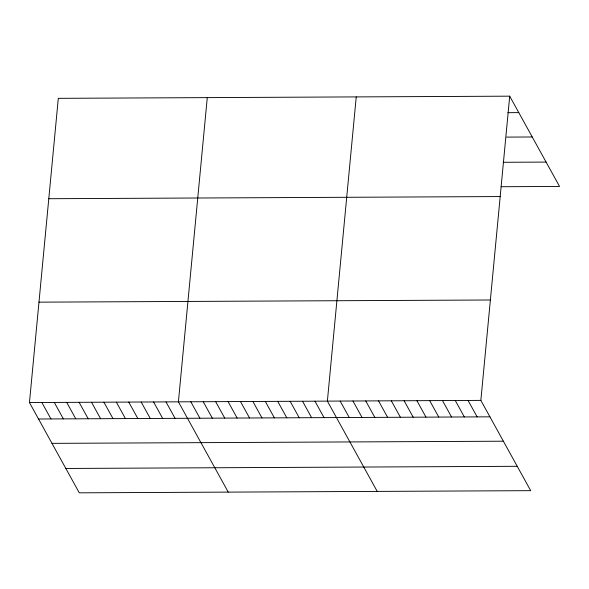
<?xml version="1.0" encoding="UTF-8"?>
<svg xmlns="http://www.w3.org/2000/svg" width="589" height="589" viewBox="0 0 589 589"><rect width="100%" height="100%" fill="white"/><g stroke="black" fill="none" stroke-linecap="round" stroke-linejoin="round"><path stroke-width="0.88" d="M509.713 96.169L480.852 400.387L530.689 490.666L79.287 492.831L29.45 402.552L58.311 98.334L509.713 96.169L559.55 186.448L501.084 186.728M207.276 97.619L178.408 401.838L228.252 492.117M356.235 96.905L327.374 401.124L377.21 491.403M507.828 112.676L518.791 112.624M506.665 137.104L532.242 136.987M503.161 162.292L546.099 162.085M48.791 198.721L500.186 196.564M38.977 302.157L490.372 299.992M29.45 402.552L480.852 400.387M38.535 419L489.93 416.835M51.979 443.362L503.381 441.205M65.835 468.469L517.238 466.304M468.056 400.446L477.142 416.902M455.268 400.505L464.353 416.96M442.479 400.572L451.564 417.019M429.69 400.63L438.776 417.086M416.902 400.689L425.98 417.145M404.113 400.756L413.191 417.203M391.324 400.814L400.402 417.27M378.528 400.873L387.614 417.329M365.74 400.94L374.825 417.387M352.951 400.999L362.036 417.454M340.162 401.057L349.248 417.513M314.96 401.183L324.038 417.63M302.547 401.242L311.625 417.689M290.134 401.3L299.212 417.756M277.721 401.359L286.799 417.815M265.308 401.418L274.386 417.873M252.895 401.477L261.972 417.932M240.481 401.536L249.559 417.991M228.068 401.595L237.146 418.05M215.655 401.654L224.733 418.109M203.242 401.713L212.32 418.168M190.829 401.779L199.907 418.227M165.995 401.897L175.08 418.345M153.582 401.956L162.667 418.404M141.169 402.015L150.254 418.462M128.755 402.073L137.841 418.529M116.342 402.132L125.428 418.588M103.929 402.191L113.014 418.646M91.516 402.25L100.601 418.705M79.103 402.309L88.188 418.764M66.69 402.368L75.775 418.823M54.276 402.427L63.362 418.882M41.863 402.493L50.949 418.941"/></g></svg>
